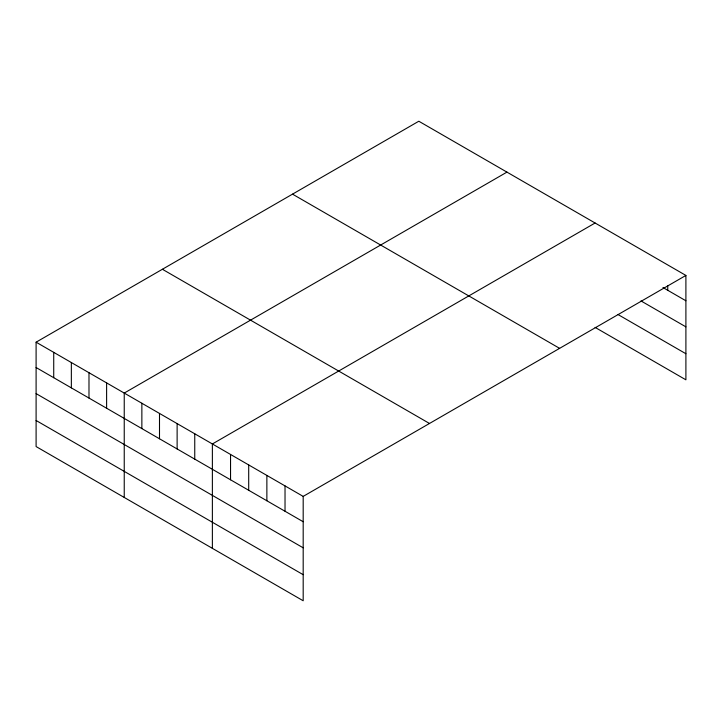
<?xml version="1.0" encoding="UTF-8"?>
<svg xmlns="http://www.w3.org/2000/svg" width="722" height="722" viewBox="0 0 722 722"><rect width="100%" height="100%" fill="white"/><g stroke="black" fill="none" stroke-linecap="round" stroke-linejoin="round"><path stroke-width="1.08" d="M685.9 275.434L303.186 496.393L303.186 600.767L36.1 446.566L36.1 342.183L418.814 121.233L685.9 275.434L685.9 379.817L595.09 327.382M506.952 172.116L124.238 393.075L124.238 497.449M595.09 223.008L212.376 443.958L212.376 548.341M662.958 287.527L685.9 300.776M640.974 300.921L685.9 326.858M618.032 314.548L685.9 353.735M292.518 194.146L559.604 348.347M162.396 269.27L429.482 423.471M36.1 342.183L303.186 496.393M36.1 367.525L303.186 521.735M36.1 393.607L303.186 547.817M36.1 420.484L303.186 574.685M667.742 285.885L667.742 290.289M285.028 485.906L285.028 511.248M266.869 475.419L266.869 500.761M248.702 464.932L248.702 490.274M230.544 454.445L230.544 479.787M194.75 433.787L194.75 459.129M177.125 423.606L177.125 448.949M159.499 413.426L159.499 438.768M141.864 403.255L141.864 428.588M106.612 382.895L106.612 408.237M88.986 372.723L88.986 398.057M71.352 362.543L71.352 387.885M53.726 352.363L53.726 377.705"/></g></svg>
